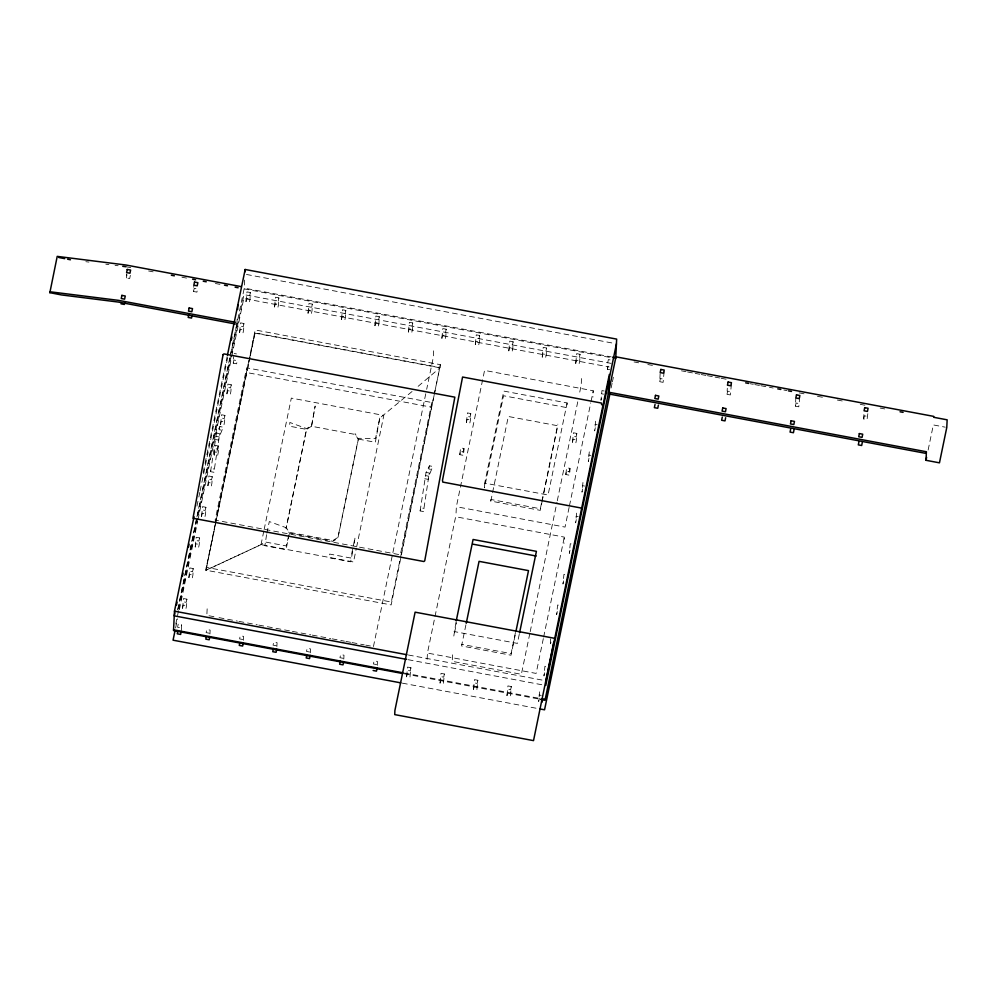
<?xml version="1.0" encoding="UTF-8"?>
<svg xmlns="http://www.w3.org/2000/svg" width="997" height="997" viewBox="0 0 997 997"><rect width="100%" height="100%" fill="white"/><g stroke="black" fill="none" stroke-linecap="round" stroke-linejoin="round"><path stroke-width="0.75" stroke-dasharray="4.99 3.74" d="M130.345 275.371L129.697 278.512L126.332 277.889L126.532 273.913M193.543 291.498L194.203 288.357L197.556 288.98L196.907 292.133L193.543 291.498L193.854 285.204M181.342 629.967L181.591 624.758L178.226 624.122L177.578 627.275L180.943 627.898L181.591 624.758M182.551 608.22L183.523 598.549L186.888 599.172L186.564 605.702L185.916 608.843L182.551 608.22L183.199 605.067L186.564 605.702M188.882 577.587L189.854 567.916L193.219 568.552L192.907 575.07L192.247 578.21L188.882 577.587L189.542 574.434L192.907 575.07M195.225 546.954L196.197 537.283L199.562 537.919L199.238 544.437L198.59 547.59L195.225 546.954L195.873 543.801L199.238 544.437M201.568 516.321L202.528 506.65L205.893 507.286L205.581 513.804L204.921 516.957L201.568 516.321L202.217 513.181L205.581 513.804M207.899 485.689L208.871 476.018L212.236 476.653L211.912 483.171L211.264 486.324L207.899 485.689L208.547 482.548L211.912 483.171M248.938 360.341L205.968 570.209L391.16 604.917L440.4 364.678L255.22 329.97L249.238 358.883M214.243 455.056L215.202 445.397L218.567 446.02L218.256 452.538L217.595 455.691L214.243 455.056L214.891 451.915L218.256 452.538M207.152 608.843L206.84 615.361L217.533 617.367M209.956 634.017L210.143 630.104L206.79 629.481L206.13 632.621L209.495 633.257L210.143 630.104M220.574 424.435L221.546 414.764L224.911 415.388L224.587 421.918L223.939 425.058L220.574 424.435L221.222 421.282L224.587 421.918M226.917 393.803L227.877 384.132L231.242 384.755L230.93 391.285L230.27 394.426L226.917 393.803L227.565 390.65L230.93 391.285M233.248 363.17L233.896 360.017L237.261 360.652L236.613 363.793L233.248 363.17L233.572 356.652M236.9 324.262L237.261 316.909M239.592 332.537L240.564 322.866L243.916 323.502L243.604 330.019L242.956 333.172L239.592 332.537L240.24 329.384L243.604 330.019M244.651 280.057L244.215 288.893L615.71 358.509M245.997 301.555L246.969 291.884L250.334 292.507L250.01 299.038L249.362 302.178L245.997 301.555L246.645 298.402L250.01 299.038M243.418 640.286L243.604 636.373L240.252 635.75L239.592 638.89L242.956 639.526L243.604 636.373M274.549 306.902L275.521 297.231L278.886 297.866L278.574 304.384L277.914 307.537L274.549 306.902L275.209 303.761L278.574 304.384M276.879 646.554L277.066 642.641L273.714 642.018L273.053 645.159L276.418 645.794L277.066 642.641M266.897 533.221L269.302 521.556L286.114 527.687L289.429 533.158L332.911 541.309L337.883 538.193L358.397 439.104L355.082 433.62M308.011 313.17L308.983 303.499L312.348 304.135L312.036 310.653L311.376 313.806L308.011 313.17L308.671 310.03L312.036 310.653M310.341 652.823L310.528 648.91L307.163 648.287L306.515 651.427L309.88 652.063L310.528 648.91M341.473 319.439L342.445 309.768L345.809 310.403L345.485 316.921L344.837 320.074L341.473 319.439L342.133 316.298L345.485 316.921M343.803 659.104L343.99 655.191L340.625 654.555L339.977 657.708L343.342 658.332L343.99 655.191M374.934 325.707L375.906 316.049L379.271 316.672L378.947 323.19L378.299 326.343L374.934 325.707L375.595 322.567L378.947 323.19M412.048 391.509L379.757 418.117L375.346 442.282L358.397 439.104M377.265 665.373L377.452 661.46L374.087 660.824L373.439 663.977L376.804 664.6L377.452 661.46M408.396 331.989L409.368 322.318L412.733 322.941L412.409 329.471L411.761 332.612L408.396 331.989L409.057 328.836L412.409 329.471M406.589 676.764L407.549 667.093L410.914 667.728L409.941 677.399L406.589 676.764L407.237 673.623M433.62 350.832L433.296 357.35L426.679 389.316M431.838 402.514L400.32 554.818L215.14 520.11L246.645 367.818L431.838 402.514L431.601 407.2L246.421 372.492M441.858 338.257L442.83 328.586L446.195 329.209L445.871 335.74L445.223 338.88L441.858 338.257L442.518 335.104L445.871 335.74M427.14 659.341L427.439 653.06L455.641 516.745L564.314 537.121L564.015 543.39M440.051 683.032L441.01 673.361L444.375 673.997L443.403 683.668L440.051 683.032L440.699 679.892M456.065 512.994L456.364 506.725L484.567 370.41L593.252 390.774L592.941 397.055M459.791 454.669L460.614 447.865L463.979 448.5L463.804 452.152L463.144 455.305L459.791 454.669L460.44 451.529L463.804 452.152M452.538 654.83L452.227 661.347L521.381 674.308L529.881 633.207M455.903 622.477L453.797 636.198L456.614 622.627M466.446 422.466L467.419 412.908L470.771 413.543L470.459 419.949L469.811 423.102L466.446 422.466L467.095 419.313L470.459 419.949M475.32 344.526L476.292 334.855L479.657 335.49L479.333 342.008L478.685 345.149L475.32 344.526L475.98 341.373L479.333 342.008M473.513 689.301L474.472 679.642L477.837 680.266L476.865 689.936L473.513 689.301L474.161 686.16M484.729 483.121L484.505 487.807L503.547 395.759L566.894 407.636L567.119 402.95L503.772 391.086L484.729 483.121L548.076 494.998L567.119 402.95M542.455 499.771L540.274 510.352L490.811 501.08L490.898 499.485L540.349 508.757L541.595 502.712M508.782 350.794L509.754 341.124L513.119 341.759L512.794 348.277L512.146 351.43L508.782 350.794L509.442 347.641L512.794 348.277M506.962 695.582L507.934 685.911L511.299 686.534L510.327 696.205L506.962 695.582L507.623 692.429M542.243 357.063L543.215 347.392L546.58 348.028L546.256 354.546L545.608 357.699L542.243 357.063L542.891 353.923L546.256 354.546M539.639 691.843L538.667 701.514L539.315 698.374M550.618 638.79L550.294 645.308L550.942 642.168M565.81 474.535L566.645 467.73L569.997 468.366L569.823 472.017L569.175 475.17L565.81 474.535L566.458 471.394L569.823 472.017M575.705 363.332L576.677 353.661L580.042 354.296L579.718 360.814L579.07 363.967L575.705 363.332L576.353 360.191L579.718 360.814M572.477 442.332L573.437 432.785L576.802 433.408L576.49 439.814L575.83 442.967L572.477 442.332L573.125 439.191L576.49 439.814M581.538 378.548L581.214 385.066L579.008 395.722M576.615 513.119L575.643 522.789L576.291 519.636M582.946 482.486L581.986 492.157L582.634 489.004M589.289 451.853L588.317 461.524L588.965 458.371M595.633 421.22L594.661 430.891L595.309 427.738M604.207 391.011L601.964 390.587L600.992 400.258L601.64 397.118M609.641 369.7L607.41 369.276L607.721 362.758L608.369 359.605L610.613 360.029M664.127 371.594L663.105 382.35L659.74 381.714L660.188 372.579M731.387 384.194L730.365 394.949L727 394.313L727.299 388.232M799.768 396.843L798.784 406.788L795.432 406.153L795.83 398.002M867.814 413.705L867.041 419.575L863.676 418.939L864 412.147M210.566 471.656L216.499 433.159L219.888 426.554L223.253 427.19L219.215 436.935L213.919 472.279L210.566 471.656L211.214 468.503L214.579 469.138M420.123 510.925L426.055 472.428L429.445 465.823L432.81 466.459L428.772 476.205L423.476 511.548L420.123 510.925L420.771 507.772L424.136 508.408M463.979 448.5L463.318 451.915L459.953 451.28M470.771 413.543L470.11 416.958L466.746 416.335M569.997 468.366L569.337 471.78L565.972 471.157M576.802 433.408L576.129 436.823L572.777 436.2M126.332 277.889L126.993 274.736M203.164 472.503L204.746 464.876M205.058 463.356L227.129 356.677M196.945 506.127L198.528 498.512M198.839 496.992L199.786 492.418M200.098 490.898L227.839 356.789M177.665 609.952L196.596 518.44M196.92 516.907L230.369 355.219M230.681 353.698L244.253 288.108L611.161 356.864M177.94 609.242L229.958 357.798M230.282 356.265L236.588 325.795M175.771 624.11L178.613 610.376M178.924 608.855L243.941 294.626L611.086 363.382M175.584 627.985L177.478 618.825M179.373 609.678L197.668 521.207M197.992 519.686L231.441 357.998M231.753 356.465L243.754 298.502L609.13 366.971M219.888 426.554L219.24 429.707L222.605 430.33M186.888 599.172L186.227 602.325L182.875 601.69M193.219 568.552L192.571 571.692L189.206 571.069M199.562 537.919L198.901 541.059L195.549 540.436M205.893 507.286L205.245 510.427L201.88 509.803M212.236 476.653L211.576 479.806L208.223 479.171M218.567 446.02L217.919 449.173L214.554 448.538M224.911 415.388L224.263 418.541L220.898 417.905M231.242 384.755L230.594 387.908L227.229 387.272M243.916 323.502L243.268 326.642L239.903 326.019M249.686 295.66L250.334 292.507M215.103 524.796L205.656 570.446L261.015 544.649L265.077 541.957L286.201 545.92L288.744 535.377M215.414 523.275L249.1 360.49M249.412 358.97L254.758 333.11L439.951 367.806M250.035 357.213L205.968 570.209L261.015 544.649L353.511 561.984L356.328 548.387M250.359 355.692L255.082 332.873L440.263 367.581L416.559 387.659M278.238 301.007L278.886 297.866M261.015 544.649L263.819 531.052M264.13 529.544L291.323 398.102L383.833 415.437L356.639 546.867M311.7 307.275L312.348 304.135M266.585 534.679L264.903 545.708L286.014 549.671L289.429 533.158M311.562 426.28L315.164 406.016L311.6 425.482L306.627 428.598L289.828 422.466L289.641 426.218L306.59 429.395L286.064 528.485L306.453 429.52L311.463 426.255L355.044 434.418L358.347 439.241M345.161 313.557L345.809 310.403M378.623 319.825L379.271 316.672M379.757 418.117L375.533 438.53L358.446 438.306L337.921 537.395L332.948 540.511L289.466 532.361L286.114 527.687M352.714 551.565L350.608 561.772L329.496 557.822L329.671 554.07L350.794 558.021L355.019 537.62L353.923 545.745M412.085 326.094L412.733 322.941M373.451 646.579L426.367 390.836M445.547 332.362L446.195 329.209M440.4 364.678L391.298 602.014L206.117 567.318M429.445 465.823L428.797 468.976L432.162 469.599M410.914 667.728L410.266 670.869L406.901 670.246M479.009 338.631L479.657 335.49M444.375 673.997L443.727 677.15L440.362 676.514M512.47 344.9L513.119 341.759M490.811 501.08L508.32 416.484L557.772 425.756L542.767 498.263M465.923 624.795L461.549 645.944L511.012 655.216L515.698 632.547M477.837 680.266L477.189 683.419L473.824 682.783M545.932 351.168L546.58 348.028M541.919 501.204L557.846 424.161M515.461 632.459L511.087 653.608L461.636 644.349M519.25 634.341L517.368 643.389L454.034 631.525M511.299 686.534L510.651 689.687L507.286 689.052M579.394 357.449L580.042 354.296M530.192 631.674L556.962 502.289M557.286 500.768L577.749 401.816M569.113 507.398L565.05 527.089L456.364 506.725M569.437 505.878L590.735 402.888M591.059 401.38L593.252 390.774M543.328 638.591L536.124 673.424L427.439 653.06M543.639 637.071L564.314 537.121M544.611 672.788L543.951 675.941L544.923 666.27L547.166 666.694M557.286 611.535L556.638 614.675L557.597 605.005L559.84 605.428M563.617 580.902L562.969 584.043L563.941 574.384L566.184 574.795M569.96 550.269L569.312 553.41L570.272 543.751L572.515 544.163M607.41 369.276L608.058 366.123M611.136 387.945L612.083 383.371M612.407 381.851L613.354 377.265M659.74 381.714L660.388 378.573L663.753 379.196M727 394.313L727.648 391.173L731.013 391.796M795.432 406.153L796.08 403.012L799.444 403.635M863.676 418.939L864.324 415.799L867.689 416.422M928.145 449.996L933.329 424.934L945.281 427.177M85.854 261.7L88.932 262.086M105.832 264.205L108.91 264.591M115.054 265.364L118.132 265.75M246.471 274.462L614.9 343.504M125.821 266.71L133.411 268.131M148.59 270.972L153.139 271.832M181.977 277.228L186.539 278.088M215.377 283.497L219.926 284.344M634.055 361.948L638.641 362.808M647.813 364.528L652.399 365.388M681.437 370.822L686.023 371.682M687.556 371.968L693.675 373.115M695.196 373.401L699.782 374.261M701.315 374.548L705.901 375.408M707.434 375.695L713.54 376.841M715.073 377.128L719.66 377.988M721.18 378.274L727.299 379.421M750.23 383.72L753.283 384.294M754.816 384.58L759.402 385.44M760.923 385.727L773.161 388.02M783.854 390.014L786.92 390.587M799.145 392.88L806.785 394.313M817.49 396.32L825.13 397.753M837.355 400.046L845.007 401.479M860.286 404.346L864.873 405.206M880.164 408.06L884.75 408.92M601.316 393.74L603.559 394.164M234.22 353.499L236.463 353.923M594.972 424.373L597.215 424.784M588.641 455.006L590.885 455.417M582.298 485.626L584.541 486.05M216.499 433.159L219.863 433.795L218.567 440.088L215.202 439.453M426.055 472.428L429.42 473.064L428.124 479.358L424.759 478.722M215.851 436.312L219.215 436.935M425.407 475.581L428.772 476.205M575.967 516.259L578.21 516.683M219.066 617.654L237.411 621.094M238.931 621.38L257.276 624.82M258.809 625.107L290.912 631.113M292.433 631.4L310.777 634.84M312.31 635.126L330.655 638.566M332.188 638.853L344.414 641.146M345.947 641.432L350.533 642.292M352.053 642.579L364.279 644.872M365.812 645.146L370.398 646.006M408.384 655.004L542.916 680.216M408.147 659.69L545.745 685.475M538.978 694.996L541.221 695.42M404.408 673.05L538.941 698.261M404.371 673.835L538.903 699.047M402.377 683.157L538.43 708.655"/><path stroke-width="1.5" d="M235.379 323.988L118.506 302.079L61.428 294.925L49.85 292.669L49.9 291.76L118.581 300.371L235.466 322.268M194.016 516.695L174.475 611.173L173.528 630.578L402.838 673.548M237.622 309.544L237.847 304.858M245.05 271.832L245.162 269.489L616.657 339.105L615.71 358.509M615.797 356.801L933.74 416.385L933.703 417.294L947.15 419.824L946.776 427.464L939.461 462.832L926.001 460.302L926.338 453.461L608.394 393.877L609.341 374.473L545.97 680.789M926.375 452.675L926.425 451.753L608.482 392.17M553.734 642.292L533.52 740.621L394.737 714.612L394.899 710.5L415.113 612.17L553.896 638.18M49.85 292.669L57.215 256.379L125.896 265.003L241.262 286.613M124.775 302.353L124.338 304.446L120.973 303.811M188.832 314.279L188.184 317.432L191.549 318.055L191.985 315.962M227.441 355.156L245.162 269.489M174.874 612.806L174.251 615.859L406.626 659.403M176.457 605.191L177.08 602.138M182.439 576.229L183.074 573.188M188.433 547.278L189.069 544.225M231.316 340.027L231.94 336.974M174.949 631.039L173.054 640.186L400.844 682.87M177.915 630.64L177.254 633.793L180.619 634.428L181.267 631.275M206.254 637.046L205.818 639.139L209.183 639.775L209.831 636.622M239.716 643.314L239.28 645.408L242.645 646.044L243.293 642.903M273.39 648.536L272.742 651.689L276.107 652.312L276.755 649.172M306.627 655.852L306.204 657.958L309.556 658.581L310.217 655.44M340.313 661.073L339.665 664.226L343.018 664.849L343.678 661.709M377.14 667.978L376.48 671.131L373.127 670.495M456.215 620.957L473.077 539.477L536.411 551.353L519.562 632.833M466.247 623.287L479.058 561.348L528.51 570.62L516.01 631.039M542.032 702.15L542.68 698.997M545.745 685.475L616.433 343.791M609.877 394.052L544.549 709.802L539.963 708.942M655.029 404.495L654.368 407.648L657.733 408.272L658.394 405.131M722.289 417.095L721.629 420.248L724.993 420.884L725.654 417.731M790.708 428.934L790.06 432.087L793.425 432.71L794.073 429.57M858.953 441.721L858.305 444.874L861.67 445.497L862.318 442.356M926.001 460.302L926.612 457.361M122.743 266.324L125.821 266.71M612.694 357.15L615.747 357.724L545.023 700.193L540.436 699.333M171.359 275.247L174.388 275.808M192.608 279.222L195.649 279.796M203.238 281.216L206.267 281.79M224.487 285.192L227.515 285.765M235.105 287.186L238.146 287.759M745.644 382.86L748.697 383.434M777.747 388.867L780.801 389.441M788.44 390.874L791.506 391.447M900.029 411.786L903.083 412.359M581.575 508.096L442.793 482.087L442.481 480.342L462.571 377.028L601.353 403.037L601.665 404.794M472.84 544.163L536.187 556.027M174.475 611.173L406.851 654.717M173.565 629.792L402.875 672.763M542.007 698.835L545.06 699.408M58.898 257.525L64.693 258.647M67.584 259.208L70.475 259.768M223.091 354.62L192.982 518.253L423.912 561.523L424.734 560.8L454.844 397.167L223.926 353.898L223.091 354.62M121.883 295.374L121.235 298.527L124.6 299.15L125.248 296.009L121.883 295.374M127.242 269.452L126.594 272.592L129.959 273.228L130.607 270.075L127.242 269.452M189.143 307.986L188.495 311.126L191.848 311.762L192.508 308.609L189.143 307.986M194.502 282.051L193.854 285.204L197.219 285.827L197.867 282.687L194.502 282.051M655.478 395.36L654.817 398.513L658.182 399.149L658.83 395.996L655.478 395.36M660.837 369.438L660.188 372.579L663.553 373.214L664.201 370.061L660.837 369.438M722.738 407.972L722.077 411.113L725.442 411.749L726.09 408.596L722.738 407.972M728.097 382.038L727.449 385.191L730.813 385.814L731.462 382.674L728.097 382.038M791.107 420.784L790.459 423.937L793.824 424.56L794.472 421.419L791.107 420.784M796.478 394.849L795.83 398.002L799.183 398.626L799.843 395.485L796.478 394.849M859.352 433.57L858.704 436.723L862.069 437.347L862.717 434.206L859.352 433.57M864.723 407.648L864.075 410.789L867.44 411.425L868.088 408.272L864.723 407.648"/></g></svg>
